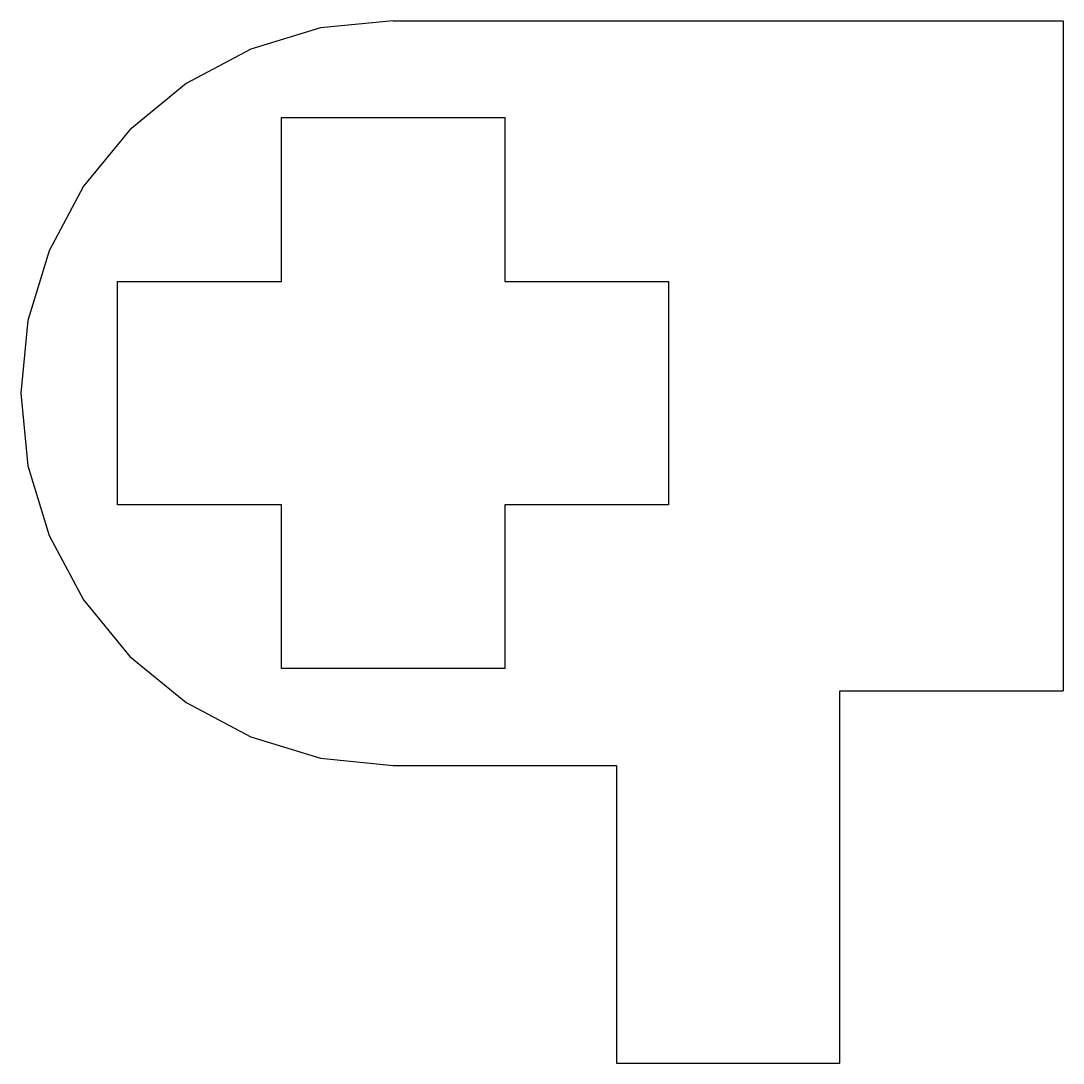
# Model space of a CAD drawing. Header units: metres. Extents: x -5 to 9, y -9 to 5.
import ezdxf

# ---------------------------------------------------------------- set-up
doc = ezdxf.new("R2010")
doc.units = ezdxf.units.M

msp = doc.modelspace()

# ---------------------------------------------------------------- linework, layer by layer
for p, q in [((-0.975, 4.904), (-1.913, 4.619)), ((0, 5), (-0.975, 4.904)), ((0, 5), (9, 5)), ((9, 5), (9, -4)), ((-1.913, 4.619), (-2.778, 4.157)), ((-2.778, 4.157), (-3.536, 3.536)), ((-1.5, 3.7), (1.5, 3.7)), ((-1.5, 1.5), (-1.5, 3.7)), ((1.5, 3.7), (1.5, 1.5)), ((-3.536, 3.536), (-4.157, 2.778)), ((-4.157, 2.778), (-4.619, 1.913)), ((-4.619, 1.913), (-4.904, 0.975)), ((-3.7, 1.5), (-1.5, 1.5)), ((-3.7, -1.5), (-3.7, 1.5)), ((1.5, 1.5), (3.7, 1.5)), ((3.7, 1.5), (3.7, -1.5)), ((-4.904, 0.975), (-5, 0)), ((-5, 0), (-4.904, -0.975)), ((-4.904, -0.975), (-4.619, -1.913)), ((-1.5, -1.5), (-3.7, -1.5)), ((-1.5, -3.7), (-1.5, -1.5)), ((3.7, -1.5), (1.5, -1.5)), ((1.5, -1.5), (1.5, -3.7)), ((-4.619, -1.913), (-4.157, -2.778)), ((-4.157, -2.778), (-3.536, -3.536)), ((-3.536, -3.536), (-2.778, -4.157)), ((1.5, -3.7), (-1.5, -3.7)), ((6, -9), (6, -4)), ((6, -4), (9, -4)), ((-2.778, -4.157), (-1.913, -4.619)), ((-1.913, -4.619), (-0.975, -4.904)), ((-0.975, -4.904), (0, -5)), ((0, -5), (3, -5)), ((3, -5), (3, -9)), ((3, -9), (6, -9))]:
    msp.add_line(p, q)

doc.saveas('drawing.dxf')
